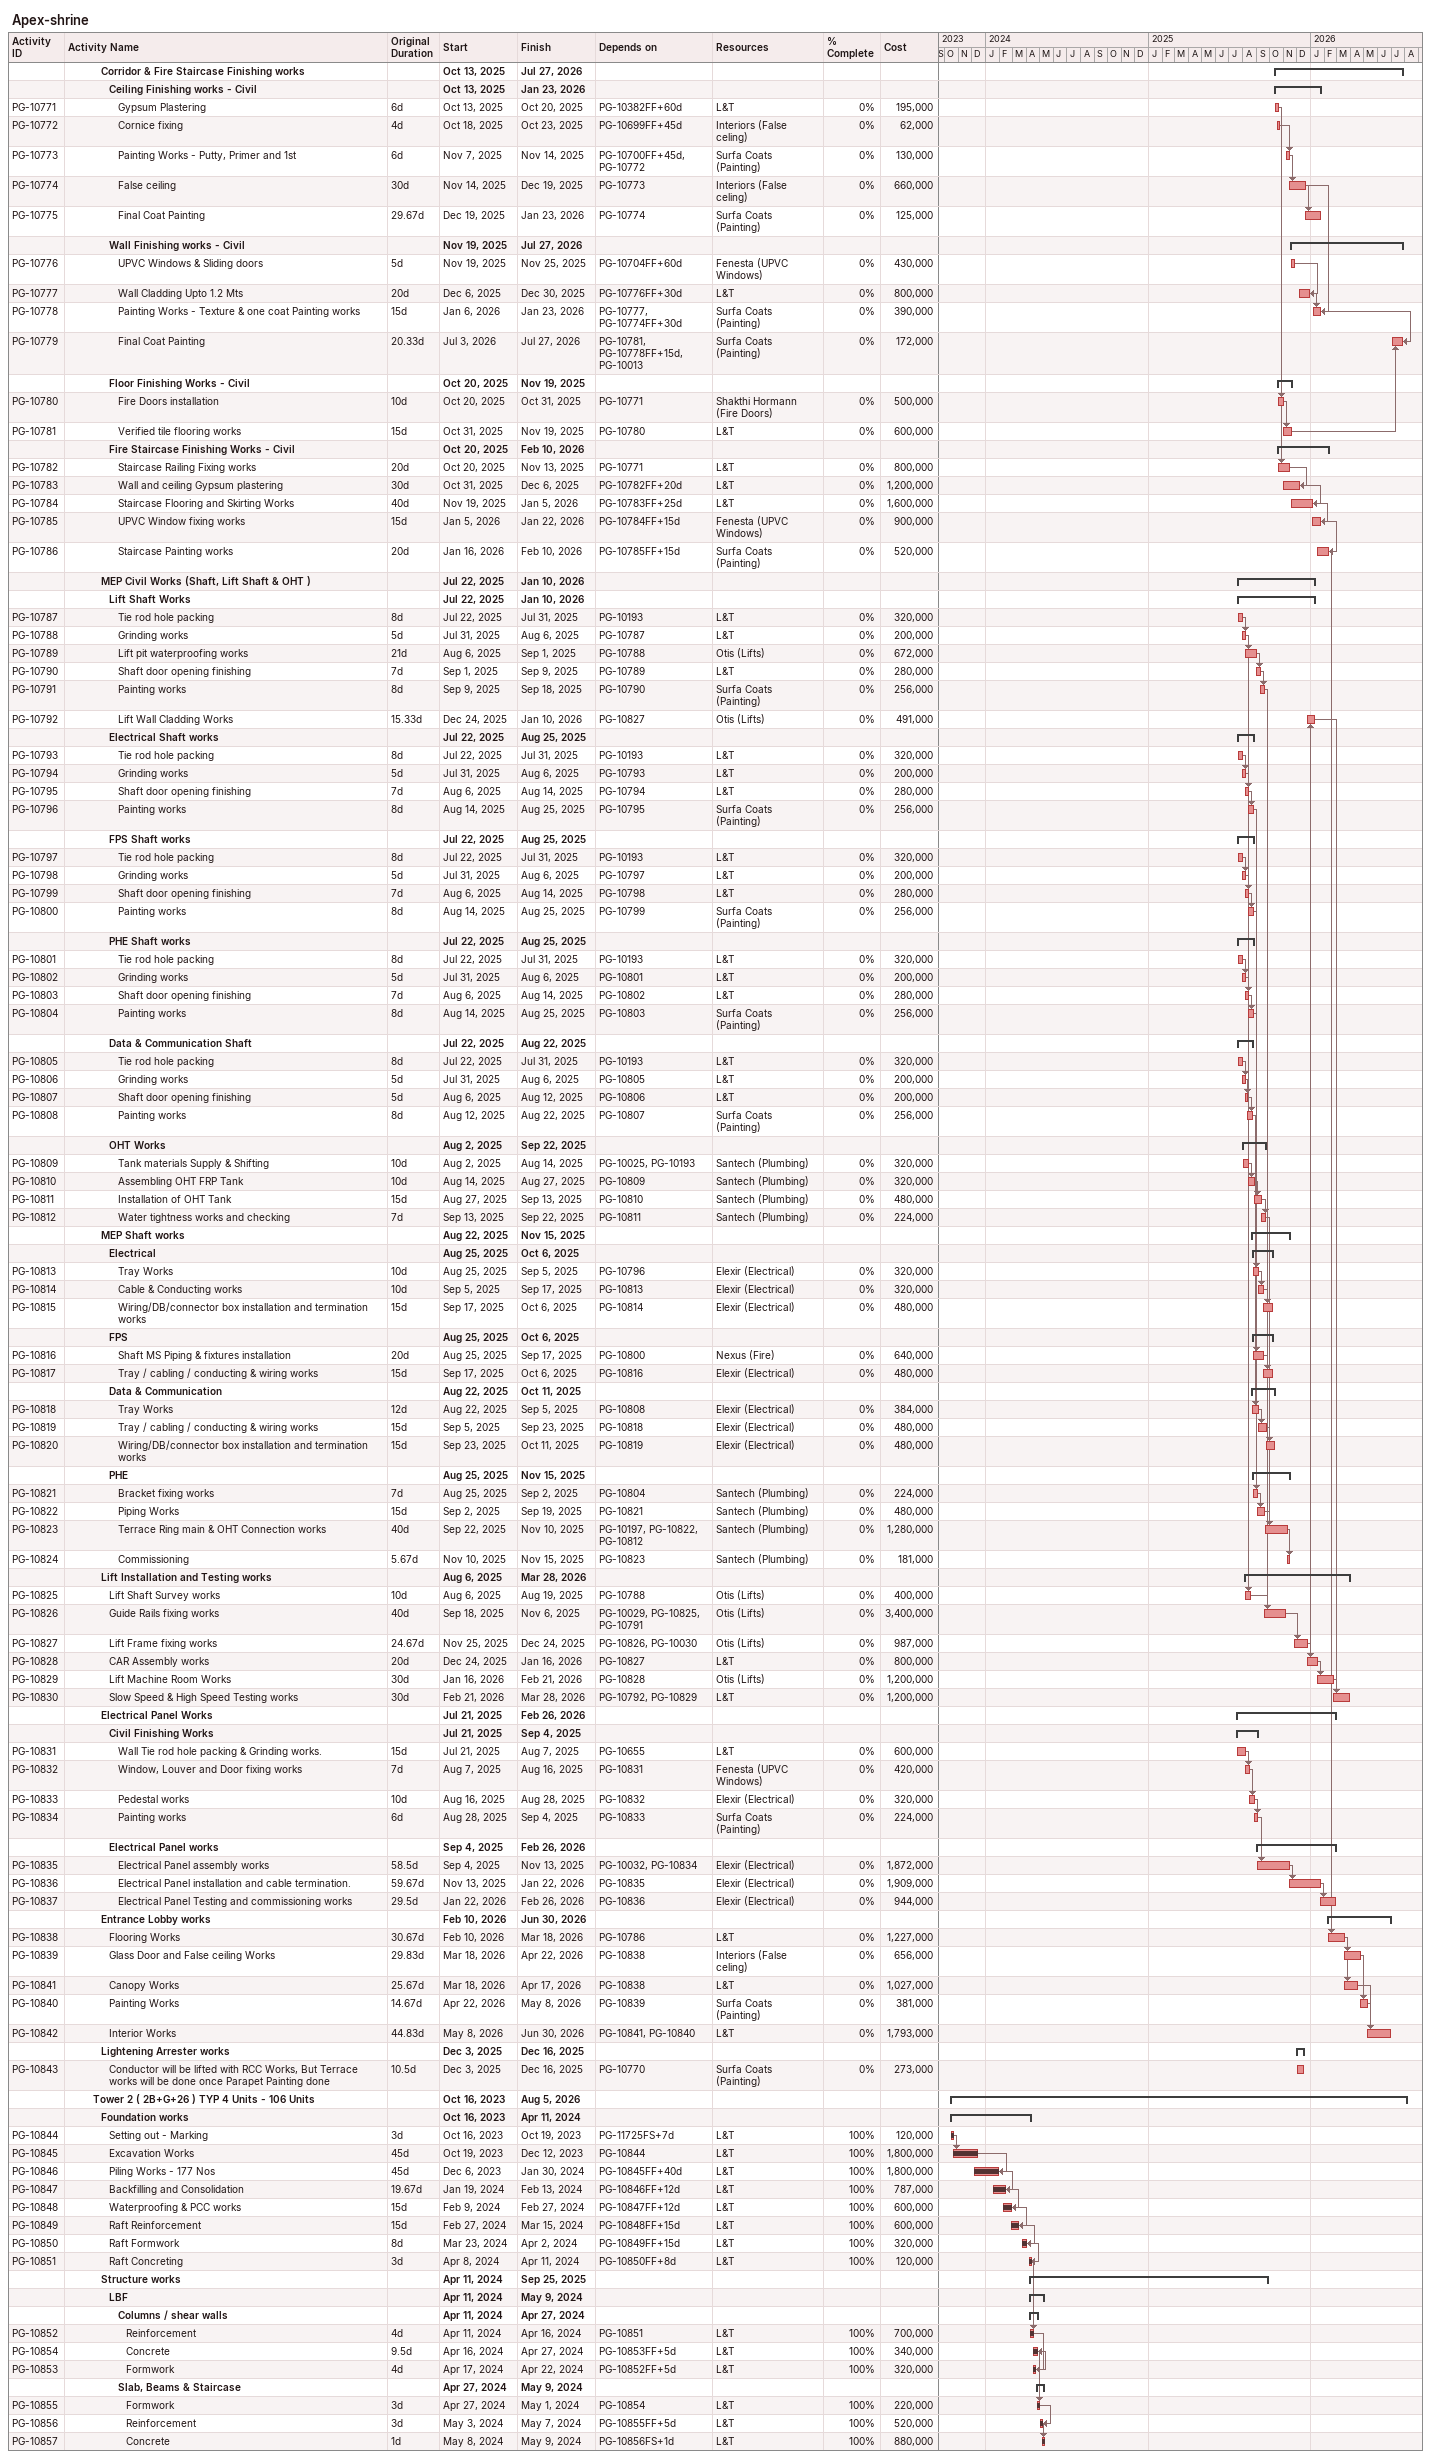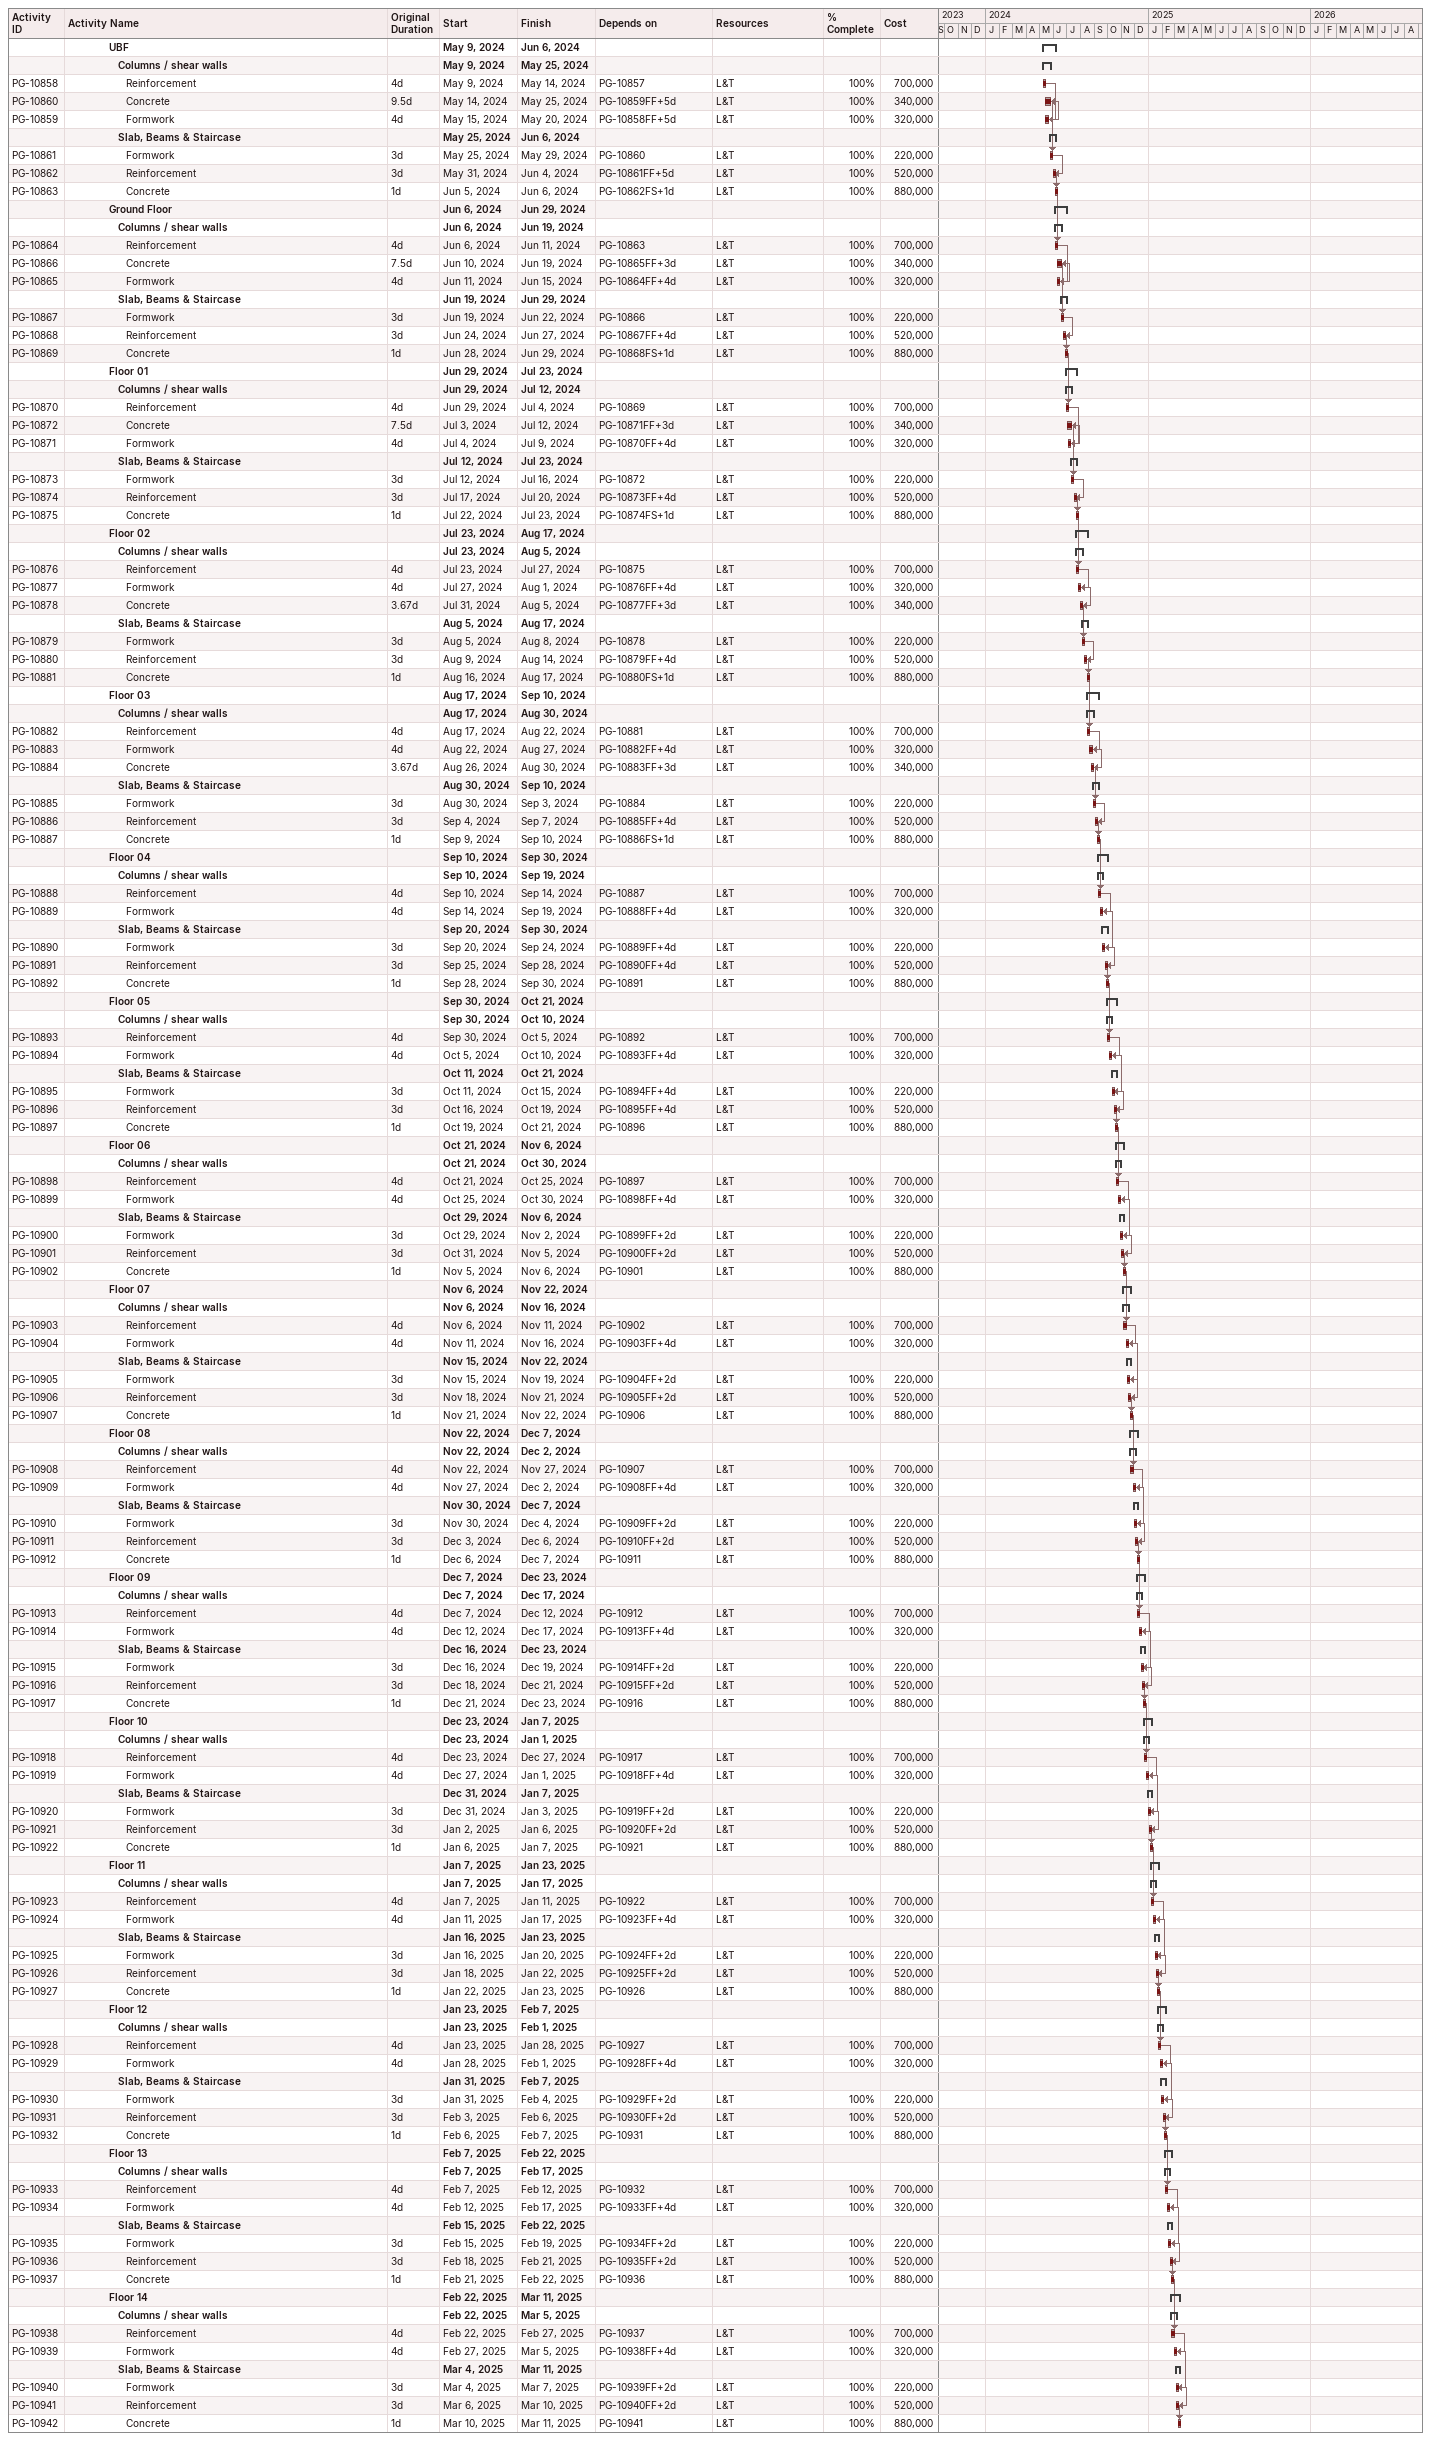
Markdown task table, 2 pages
Apex-shrine

| ID | Level | Task | Original duration | Start | Finish | Predecessors | Resources | % complete | Cost |
|---|---|---|---|---|---|---|---|---|---|
|  | 5 | **Corridor & Fire Staircase Finishing works** |  | 2025-10-13 | 2026-07-27 |  |  |  |  |
|  | 6 | **Ceiling Finishing works - Civil** |  | 2025-10-13 | 2026-01-23 |  |  |  |  |
| PG-10771 | 7 | Gypsum Plastering | 6d | 2025-10-13 | 2025-10-20 | PG-10382FF+60d | L&T | 0 | 195000 |
| PG-10772 | 7 | Cornice fixing | 4d | 2025-10-18 | 2025-10-23 | PG-10699FF+45d | Interiors (False celing) | 0 | 62000 |
| PG-10773 | 7 | Painting Works - Putty, Primer and 1st | 6d | 2025-11-07 | 2025-11-14 | PG-10700FF+45d, PG-10772 | Surfa Coats (Painting) | 0 | 130000 |
| PG-10774 | 7 | False ceiling | 30d | 2025-11-14 | 2025-12-19 | PG-10773 | Interiors (False celing) | 0 | 660000 |
| PG-10775 | 7 | Final Coat Painting | 29.67d | 2025-12-19 | 2026-01-23 | PG-10774 | Surfa Coats (Painting) | 0 | 125000 |
|  | 6 | **Wall Finishing works - Civil** |  | 2025-11-19 | 2026-07-27 |  |  |  |  |
| PG-10776 | 7 | UPVC Windows & Sliding doors | 5d | 2025-11-19 | 2025-11-25 | PG-10704FF+60d | Fenesta (UPVC Windows) | 0 | 430000 |
| PG-10777 | 7 | Wall Cladding Upto 1.2 Mts | 20d | 2025-12-06 | 2025-12-30 | PG-10776FF+30d | L&T | 0 | 800000 |
| PG-10778 | 7 | Painting Works - Texture & one coat Painting works | 15d | 2026-01-06 | 2026-01-23 | PG-10777, PG-10774FF+30d | Surfa Coats (Painting) | 0 | 390000 |
| PG-10779 | 7 | Final Coat Painting | 20.33d | 2026-07-03 | 2026-07-27 | PG-10781, PG-10778FF+15d, PG-10013 | Surfa Coats (Painting) | 0 | 172000 |
|  | 6 | **Floor Finishing Works - Civil** |  | 2025-10-20 | 2025-11-19 |  |  |  |  |
| PG-10780 | 7 | Fire Doors installation | 10d | 2025-10-20 | 2025-10-31 | PG-10771 | Shakthi Hormann (Fire Doors) | 0 | 500000 |
| PG-10781 | 7 | Verified tile flooring works | 15d | 2025-10-31 | 2025-11-19 | PG-10780 | L&T | 0 | 600000 |
|  | 6 | **Fire Staircase Finishing Works - Civil** |  | 2025-10-20 | 2026-02-10 |  |  |  |  |
| PG-10782 | 7 | Staircase Railing Fixing works | 20d | 2025-10-20 | 2025-11-13 | PG-10771 | L&T | 0 | 800000 |
| PG-10783 | 7 | Wall and ceiling Gypsum plastering | 30d | 2025-10-31 | 2025-12-06 | PG-10782FF+20d | L&T | 0 | 1200000 |
| PG-10784 | 7 | Staircase Flooring and Skirting Works | 40d | 2025-11-19 | 2026-01-05 | PG-10783FF+25d | L&T | 0 | 1600000 |
| PG-10785 | 7 | UPVC Window fixing works | 15d | 2026-01-05 | 2026-01-22 | PG-10784FF+15d | Fenesta (UPVC Windows) | 0 | 900000 |
| PG-10786 | 7 | Staircase Painting works | 20d | 2026-01-16 | 2026-02-10 | PG-10785FF+15d | Surfa Coats (Painting) | 0 | 520000 |
|  | 5 | **MEP Civil Works (Shaft, Lift Shaft & OHT )** |  | 2025-07-22 | 2026-01-10 |  |  |  |  |
|  | 6 | **Lift Shaft Works** |  | 2025-07-22 | 2026-01-10 |  |  |  |  |
| PG-10787 | 7 | Tie rod hole packing | 8d | 2025-07-22 | 2025-07-31 | PG-10193 | L&T | 0 | 320000 |
| PG-10788 | 7 | Grinding works | 5d | 2025-07-31 | 2025-08-06 | PG-10787 | L&T | 0 | 200000 |
| PG-10789 | 7 | Lift pit waterproofing works | 21d | 2025-08-06 | 2025-09-01 | PG-10788 | Otis (Lifts) | 0 | 672000 |
| PG-10790 | 7 | Shaft door opening finishing | 7d | 2025-09-01 | 2025-09-09 | PG-10789 | L&T | 0 | 280000 |
| PG-10791 | 7 | Painting works | 8d | 2025-09-09 | 2025-09-18 | PG-10790 | Surfa Coats (Painting) | 0 | 256000 |
| PG-10792 | 7 | Lift Wall Cladding Works | 15.33d | 2025-12-24 | 2026-01-10 | PG-10827 | Otis (Lifts) | 0 | 491000 |
|  | 6 | **Electrical Shaft works** |  | 2025-07-22 | 2025-08-25 |  |  |  |  |
| PG-10793 | 7 | Tie rod hole packing | 8d | 2025-07-22 | 2025-07-31 | PG-10193 | L&T | 0 | 320000 |
| PG-10794 | 7 | Grinding works | 5d | 2025-07-31 | 2025-08-06 | PG-10793 | L&T | 0 | 200000 |
| PG-10795 | 7 | Shaft door opening finishing | 7d | 2025-08-06 | 2025-08-14 | PG-10794 | L&T | 0 | 280000 |
| PG-10796 | 7 | Painting works | 8d | 2025-08-14 | 2025-08-25 | PG-10795 | Surfa Coats (Painting) | 0 | 256000 |
|  | 6 | **FPS Shaft works** |  | 2025-07-22 | 2025-08-25 |  |  |  |  |
| PG-10797 | 7 | Tie rod hole packing | 8d | 2025-07-22 | 2025-07-31 | PG-10193 | L&T | 0 | 320000 |
| PG-10798 | 7 | Grinding works | 5d | 2025-07-31 | 2025-08-06 | PG-10797 | L&T | 0 | 200000 |
| PG-10799 | 7 | Shaft door opening finishing | 7d | 2025-08-06 | 2025-08-14 | PG-10798 | L&T | 0 | 280000 |
| PG-10800 | 7 | Painting works | 8d | 2025-08-14 | 2025-08-25 | PG-10799 | Surfa Coats (Painting) | 0 | 256000 |
|  | 6 | **PHE Shaft works** |  | 2025-07-22 | 2025-08-25 |  |  |  |  |
| PG-10801 | 7 | Tie rod hole packing | 8d | 2025-07-22 | 2025-07-31 | PG-10193 | L&T | 0 | 320000 |
| PG-10802 | 7 | Grinding works | 5d | 2025-07-31 | 2025-08-06 | PG-10801 | L&T | 0 | 200000 |
| PG-10803 | 7 | Shaft door opening finishing | 7d | 2025-08-06 | 2025-08-14 | PG-10802 | L&T | 0 | 280000 |
| PG-10804 | 7 | Painting works | 8d | 2025-08-14 | 2025-08-25 | PG-10803 | Surfa Coats (Painting) | 0 | 256000 |
|  | 6 | **Data & Communication Shaft** |  | 2025-07-22 | 2025-08-22 |  |  |  |  |
| PG-10805 | 7 | Tie rod hole packing | 8d | 2025-07-22 | 2025-07-31 | PG-10193 | L&T | 0 | 320000 |
| PG-10806 | 7 | Grinding works | 5d | 2025-07-31 | 2025-08-06 | PG-10805 | L&T | 0 | 200000 |
| PG-10807 | 7 | Shaft door opening finishing | 5d | 2025-08-06 | 2025-08-12 | PG-10806 | L&T | 0 | 200000 |
| PG-10808 | 7 | Painting works | 8d | 2025-08-12 | 2025-08-22 | PG-10807 | Surfa Coats (Painting) | 0 | 256000 |
|  | 6 | **OHT Works** |  | 2025-08-02 | 2025-09-22 |  |  |  |  |
| PG-10809 | 7 | Tank materials Supply & Shifting | 10d | 2025-08-02 | 2025-08-14 | PG-10025, PG-10193 | Santech (Plumbing) | 0 | 320000 |
| PG-10810 | 7 | Assembling OHT FRP Tank | 10d | 2025-08-14 | 2025-08-27 | PG-10809 | Santech (Plumbing) | 0 | 320000 |
| PG-10811 | 7 | Installation of OHT Tank | 15d | 2025-08-27 | 2025-09-13 | PG-10810 | Santech (Plumbing) | 0 | 480000 |
| PG-10812 | 7 | Water tightness works and checking | 7d | 2025-09-13 | 2025-09-22 | PG-10811 | Santech (Plumbing) | 0 | 224000 |
|  | 5 | **MEP Shaft works** |  | 2025-08-22 | 2025-11-15 |  |  |  |  |
|  | 6 | **Electrical** |  | 2025-08-25 | 2025-10-06 |  |  |  |  |
| PG-10813 | 7 | Tray Works | 10d | 2025-08-25 | 2025-09-05 | PG-10796 | Elexir (Electrical) | 0 | 320000 |
| PG-10814 | 7 | Cable & Conducting works | 10d | 2025-09-05 | 2025-09-17 | PG-10813 | Elexir (Electrical) | 0 | 320000 |
| PG-10815 | 7 | Wiring/DB/connector box installation and termination works | 15d | 2025-09-17 | 2025-10-06 | PG-10814 | Elexir (Electrical) | 0 | 480000 |
|  | 6 | **FPS** |  | 2025-08-25 | 2025-10-06 |  |  |  |  |
| PG-10816 | 7 | Shaft MS Piping & fixtures installation | 20d | 2025-08-25 | 2025-09-17 | PG-10800 | Nexus (Fire) | 0 | 640000 |
| PG-10817 | 7 | Tray / cabling / conducting & wiring works | 15d | 2025-09-17 | 2025-10-06 | PG-10816 | Elexir (Electrical) | 0 | 480000 |
|  | 6 | **Data & Communication** |  | 2025-08-22 | 2025-10-11 |  |  |  |  |
| PG-10818 | 7 | Tray Works | 12d | 2025-08-22 | 2025-09-05 | PG-10808 | Elexir (Electrical) | 0 | 384000 |
| PG-10819 | 7 | Tray / cabling / conducting & wiring works | 15d | 2025-09-05 | 2025-09-23 | PG-10818 | Elexir (Electrical) | 0 | 480000 |
| PG-10820 | 7 | Wiring/DB/connector box installation and termination works | 15d | 2025-09-23 | 2025-10-11 | PG-10819 | Elexir (Electrical) | 0 | 480000 |
|  | 6 | **PHE** |  | 2025-08-25 | 2025-11-15 |  |  |  |  |
| PG-10821 | 7 | Bracket fixing works | 7d | 2025-08-25 | 2025-09-02 | PG-10804 | Santech (Plumbing) | 0 | 224000 |
| PG-10822 | 7 | Piping Works | 15d | 2025-09-02 | 2025-09-19 | PG-10821 | Santech (Plumbing) | 0 | 480000 |
| PG-10823 | 7 | Terrace Ring main & OHT Connection works | 40d | 2025-09-22 | 2025-11-10 | PG-10197, PG-10822, PG-10812 | Santech (Plumbing) | 0 | 1280000 |
| PG-10824 | 7 | Commissioning | 5.67d | 2025-11-10 | 2025-11-15 | PG-10823 | Santech (Plumbing) | 0 | 181000 |
|  | 5 | **Lift Installation and Testing works** |  | 2025-08-06 | 2026-03-28 |  |  |  |  |
| PG-10825 | 6 | Lift Shaft Survey works | 10d | 2025-08-06 | 2025-08-19 | PG-10788 | Otis (Lifts) | 0 | 400000 |
| PG-10826 | 6 | Guide Rails fixing works | 40d | 2025-09-18 | 2025-11-06 | PG-10029, PG-10825, PG-10791 | Otis (Lifts) | 0 | 3400000 |
| PG-10827 | 6 | Lift Frame fixing works | 24.67d | 2025-11-25 | 2025-12-24 | PG-10826, PG-10030 | Otis (Lifts) | 0 | 987000 |
| PG-10828 | 6 | CAR Assembly works | 20d | 2025-12-24 | 2026-01-16 | PG-10827 | L&T | 0 | 800000 |
| PG-10829 | 6 | Lift Machine Room Works | 30d | 2026-01-16 | 2026-02-21 | PG-10828 | Otis (Lifts) | 0 | 1200000 |
| PG-10830 | 6 | Slow Speed & High Speed Testing works | 30d | 2026-02-21 | 2026-03-28 | PG-10792, PG-10829 | L&T | 0 | 1200000 |
|  | 5 | **Electrical Panel Works** |  | 2025-07-21 | 2026-02-26 |  |  |  |  |
|  | 6 | **Civil Finishing Works** |  | 2025-07-21 | 2025-09-04 |  |  |  |  |
| PG-10831 | 7 | Wall Tie rod hole packing & Grinding works. | 15d | 2025-07-21 | 2025-08-07 | PG-10655 | L&T | 0 | 600000 |
| PG-10832 | 7 | Window, Louver and Door fixing works | 7d | 2025-08-07 | 2025-08-16 | PG-10831 | Fenesta (UPVC Windows) | 0 | 420000 |
| PG-10833 | 7 | Pedestal works | 10d | 2025-08-16 | 2025-08-28 | PG-10832 | Elexir (Electrical) | 0 | 320000 |
| PG-10834 | 7 | Painting works | 6d | 2025-08-28 | 2025-09-04 | PG-10833 | Surfa Coats (Painting) | 0 | 224000 |
|  | 6 | **Electrical Panel works** |  | 2025-09-04 | 2026-02-26 |  |  |  |  |
| PG-10835 | 7 | Electrical Panel assembly works | 58.5d | 2025-09-04 | 2025-11-13 | PG-10032, PG-10834 | Elexir (Electrical) | 0 | 1872000 |
| PG-10836 | 7 | Electrical Panel installation and cable termination. | 59.67d | 2025-11-13 | 2026-01-22 | PG-10835 | Elexir (Electrical) | 0 | 1909000 |
| PG-10837 | 7 | Electrical Panel Testing and commissioning works | 29.5d | 2026-01-22 | 2026-02-26 | PG-10836 | Elexir (Electrical) | 0 | 944000 |
|  | 5 | **Entrance Lobby works** |  | 2026-02-10 | 2026-06-30 |  |  |  |  |
| PG-10838 | 6 | Flooring Works | 30.67d | 2026-02-10 | 2026-03-18 | PG-10786 | L&T | 0 | 1227000 |
| PG-10839 | 6 | Glass Door and False ceiling Works | 29.83d | 2026-03-18 | 2026-04-22 | PG-10838 | Interiors (False celing) | 0 | 656000 |
| PG-10841 | 6 | Canopy Works | 25.67d | 2026-03-18 | 2026-04-17 | PG-10838 | L&T | 0 | 1027000 |
| PG-10840 | 6 | Painting Works | 14.67d | 2026-04-22 | 2026-05-08 | PG-10839 | Surfa Coats (Painting) | 0 | 381000 |
| PG-10842 | 6 | Interior Works | 44.83d | 2026-05-08 | 2026-06-30 | PG-10841, PG-10840 | L&T | 0 | 1793000 |
|  | 5 | **Lightening Arrester works** |  | 2025-12-03 | 2025-12-16 |  |  |  |  |
| PG-10843 | 6 | Conductor will be lifted with RCC Works, But Terrace works will be done once Parapet Painting done | 10.5d | 2025-12-03 | 2025-12-16 | PG-10770 | Surfa Coats (Painting) | 0 | 273000 |
|  | 4 | **Tower 2 ( 2B+G+26 ) TYP 4 Units - 106 Units** |  | 2023-10-16 | 2026-08-05 |  |  |  |  |
|  | 5 | **Foundation works** |  | 2023-10-16 | 2024-04-11 |  |  |  |  |
| PG-10844 | 6 | Setting out - Marking | 3d | 2023-10-16 | 2023-10-19 | PG-11725FS+7d | L&T | 100 | 120000 |
| PG-10845 | 6 | Excavation Works | 45d | 2023-10-19 | 2023-12-12 | PG-10844 | L&T | 100 | 1800000 |
| PG-10846 | 6 | Piling Works - 177 Nos | 45d | 2023-12-06 | 2024-01-30 | PG-10845FF+40d | L&T | 100 | 1800000 |
| PG-10847 | 6 | Backfilling and Consolidation | 19.67d | 2024-01-19 | 2024-02-13 | PG-10846FF+12d | L&T | 100 | 787000 |
| PG-10848 | 6 | Waterproofing & PCC works | 15d | 2024-02-09 | 2024-02-27 | PG-10847FF+12d | L&T | 100 | 600000 |
| PG-10849 | 6 | Raft Reinforcement | 15d | 2024-02-27 | 2024-03-15 | PG-10848FF+15d | L&T | 100 | 600000 |
| PG-10850 | 6 | Raft Formwork | 8d | 2024-03-23 | 2024-04-02 | PG-10849FF+15d | L&T | 100 | 320000 |
| PG-10851 | 6 | Raft Concreting | 3d | 2024-04-08 | 2024-04-11 | PG-10850FF+8d | L&T | 100 | 120000 |
|  | 5 | **Structure works** |  | 2024-04-11 | 2025-09-25 |  |  |  |  |
|  | 6 | **LBF** |  | 2024-04-11 | 2024-05-09 |  |  |  |  |
|  | 7 | **Columns / shear walls** |  | 2024-04-11 | 2024-04-27 |  |  |  |  |
| PG-10852 | 8 | Reinforcement | 4d | 2024-04-11 | 2024-04-16 | PG-10851 | L&T | 100 | 700000 |
| PG-10854 | 8 | Concrete | 9.5d | 2024-04-16 | 2024-04-27 | PG-10853FF+5d | L&T | 100 | 340000 |
| PG-10853 | 8 | Formwork | 4d | 2024-04-17 | 2024-04-22 | PG-10852FF+5d | L&T | 100 | 320000 |
|  | 7 | **Slab, Beams & Staircase** |  | 2024-04-27 | 2024-05-09 |  |  |  |  |
| PG-10855 | 8 | Formwork | 3d | 2024-04-27 | 2024-05-01 | PG-10854 | L&T | 100 | 220000 |
| PG-10856 | 8 | Reinforcement | 3d | 2024-05-03 | 2024-05-07 | PG-10855FF+5d | L&T | 100 | 520000 |
| PG-10857 | 8 | Concrete | 1d | 2024-05-08 | 2024-05-09 | PG-10856FS+1d | L&T | 100 | 880000 |
|  | 6 | **UBF** |  | 2024-05-09 | 2024-06-06 |  |  |  |  |
|  | 7 | **Columns / shear walls** |  | 2024-05-09 | 2024-05-25 |  |  |  |  |
| PG-10858 | 8 | Reinforcement | 4d | 2024-05-09 | 2024-05-14 | PG-10857 | L&T | 100 | 700000 |
| PG-10860 | 8 | Concrete | 9.5d | 2024-05-14 | 2024-05-25 | PG-10859FF+5d | L&T | 100 | 340000 |
| PG-10859 | 8 | Formwork | 4d | 2024-05-15 | 2024-05-20 | PG-10858FF+5d | L&T | 100 | 320000 |
|  | 7 | **Slab, Beams & Staircase** |  | 2024-05-25 | 2024-06-06 |  |  |  |  |
| PG-10861 | 8 | Formwork | 3d | 2024-05-25 | 2024-05-29 | PG-10860 | L&T | 100 | 220000 |
| PG-10862 | 8 | Reinforcement | 3d | 2024-05-31 | 2024-06-04 | PG-10861FF+5d | L&T | 100 | 520000 |
| PG-10863 | 8 | Concrete | 1d | 2024-06-05 | 2024-06-06 | PG-10862FS+1d | L&T | 100 | 880000 |
|  | 6 | **Ground Floor** |  | 2024-06-06 | 2024-06-29 |  |  |  |  |
|  | 7 | **Columns / shear walls** |  | 2024-06-06 | 2024-06-19 |  |  |  |  |
| PG-10864 | 8 | Reinforcement | 4d | 2024-06-06 | 2024-06-11 | PG-10863 | L&T | 100 | 700000 |
| PG-10866 | 8 | Concrete | 7.5d | 2024-06-10 | 2024-06-19 | PG-10865FF+3d | L&T | 100 | 340000 |
| PG-10865 | 8 | Formwork | 4d | 2024-06-11 | 2024-06-15 | PG-10864FF+4d | L&T | 100 | 320000 |
|  | 7 | **Slab, Beams & Staircase** |  | 2024-06-19 | 2024-06-29 |  |  |  |  |
| PG-10867 | 8 | Formwork | 3d | 2024-06-19 | 2024-06-22 | PG-10866 | L&T | 100 | 220000 |
| PG-10868 | 8 | Reinforcement | 3d | 2024-06-24 | 2024-06-27 | PG-10867FF+4d | L&T | 100 | 520000 |
| PG-10869 | 8 | Concrete | 1d | 2024-06-28 | 2024-06-29 | PG-10868FS+1d | L&T | 100 | 880000 |
|  | 6 | **Floor 01** |  | 2024-06-29 | 2024-07-23 |  |  |  |  |
|  | 7 | **Columns / shear walls** |  | 2024-06-29 | 2024-07-12 |  |  |  |  |
| PG-10870 | 8 | Reinforcement | 4d | 2024-06-29 | 2024-07-04 | PG-10869 | L&T | 100 | 700000 |
| PG-10872 | 8 | Concrete | 7.5d | 2024-07-03 | 2024-07-12 | PG-10871FF+3d | L&T | 100 | 340000 |
| PG-10871 | 8 | Formwork | 4d | 2024-07-04 | 2024-07-09 | PG-10870FF+4d | L&T | 100 | 320000 |
|  | 7 | **Slab, Beams & Staircase** |  | 2024-07-12 | 2024-07-23 |  |  |  |  |
| PG-10873 | 8 | Formwork | 3d | 2024-07-12 | 2024-07-16 | PG-10872 | L&T | 100 | 220000 |
| PG-10874 | 8 | Reinforcement | 3d | 2024-07-17 | 2024-07-20 | PG-10873FF+4d | L&T | 100 | 520000 |
| PG-10875 | 8 | Concrete | 1d | 2024-07-22 | 2024-07-23 | PG-10874FS+1d | L&T | 100 | 880000 |
|  | 6 | **Floor 02** |  | 2024-07-23 | 2024-08-17 |  |  |  |  |
|  | 7 | **Columns / shear walls** |  | 2024-07-23 | 2024-08-05 |  |  |  |  |
| PG-10876 | 8 | Reinforcement | 4d | 2024-07-23 | 2024-07-27 | PG-10875 | L&T | 100 | 700000 |
| PG-10877 | 8 | Formwork | 4d | 2024-07-27 | 2024-08-01 | PG-10876FF+4d | L&T | 100 | 320000 |
| PG-10878 | 8 | Concrete | 3.67d | 2024-07-31 | 2024-08-05 | PG-10877FF+3d | L&T | 100 | 340000 |
|  | 7 | **Slab, Beams & Staircase** |  | 2024-08-05 | 2024-08-17 |  |  |  |  |
| PG-10879 | 8 | Formwork | 3d | 2024-08-05 | 2024-08-08 | PG-10878 | L&T | 100 | 220000 |
| PG-10880 | 8 | Reinforcement | 3d | 2024-08-09 | 2024-08-14 | PG-10879FF+4d | L&T | 100 | 520000 |
| PG-10881 | 8 | Concrete | 1d | 2024-08-16 | 2024-08-17 | PG-10880FS+1d | L&T | 100 | 880000 |
|  | 6 | **Floor 03** |  | 2024-08-17 | 2024-09-10 |  |  |  |  |
|  | 7 | **Columns / shear walls** |  | 2024-08-17 | 2024-08-30 |  |  |  |  |
| PG-10882 | 8 | Reinforcement | 4d | 2024-08-17 | 2024-08-22 | PG-10881 | L&T | 100 | 700000 |
| PG-10883 | 8 | Formwork | 4d | 2024-08-22 | 2024-08-27 | PG-10882FF+4d | L&T | 100 | 320000 |
| PG-10884 | 8 | Concrete | 3.67d | 2024-08-26 | 2024-08-30 | PG-10883FF+3d | L&T | 100 | 340000 |
|  | 7 | **Slab, Beams & Staircase** |  | 2024-08-30 | 2024-09-10 |  |  |  |  |
| PG-10885 | 8 | Formwork | 3d | 2024-08-30 | 2024-09-03 | PG-10884 | L&T | 100 | 220000 |
| PG-10886 | 8 | Reinforcement | 3d | 2024-09-04 | 2024-09-07 | PG-10885FF+4d | L&T | 100 | 520000 |
| PG-10887 | 8 | Concrete | 1d | 2024-09-09 | 2024-09-10 | PG-10886FS+1d | L&T | 100 | 880000 |
|  | 6 | **Floor 04** |  | 2024-09-10 | 2024-09-30 |  |  |  |  |
|  | 7 | **Columns / shear walls** |  | 2024-09-10 | 2024-09-19 |  |  |  |  |
| PG-10888 | 8 | Reinforcement | 4d | 2024-09-10 | 2024-09-14 | PG-10887 | L&T | 100 | 700000 |
| PG-10889 | 8 | Formwork | 4d | 2024-09-14 | 2024-09-19 | PG-10888FF+4d | L&T | 100 | 320000 |
|  | 7 | **Slab, Beams & Staircase** |  | 2024-09-20 | 2024-09-30 |  |  |  |  |
| PG-10890 | 8 | Formwork | 3d | 2024-09-20 | 2024-09-24 | PG-10889FF+4d | L&T | 100 | 220000 |
| PG-10891 | 8 | Reinforcement | 3d | 2024-09-25 | 2024-09-28 | PG-10890FF+4d | L&T | 100 | 520000 |
| PG-10892 | 8 | Concrete | 1d | 2024-09-28 | 2024-09-30 | PG-10891 | L&T | 100 | 880000 |
|  | 6 | **Floor 05** |  | 2024-09-30 | 2024-10-21 |  |  |  |  |
|  | 7 | **Columns / shear walls** |  | 2024-09-30 | 2024-10-10 |  |  |  |  |
| PG-10893 | 8 | Reinforcement | 4d | 2024-09-30 | 2024-10-05 | PG-10892 | L&T | 100 | 700000 |
| PG-10894 | 8 | Formwork | 4d | 2024-10-05 | 2024-10-10 | PG-10893FF+4d | L&T | 100 | 320000 |
|  | 7 | **Slab, Beams & Staircase** |  | 2024-10-11 | 2024-10-21 |  |  |  |  |
| PG-10895 | 8 | Formwork | 3d | 2024-10-11 | 2024-10-15 | PG-10894FF+4d | L&T | 100 | 220000 |
| PG-10896 | 8 | Reinforcement | 3d | 2024-10-16 | 2024-10-19 | PG-10895FF+4d | L&T | 100 | 520000 |
| PG-10897 | 8 | Concrete | 1d | 2024-10-19 | 2024-10-21 | PG-10896 | L&T | 100 | 880000 |
|  | 6 | **Floor 06** |  | 2024-10-21 | 2024-11-06 |  |  |  |  |
|  | 7 | **Columns / shear walls** |  | 2024-10-21 | 2024-10-30 |  |  |  |  |
| PG-10898 | 8 | Reinforcement | 4d | 2024-10-21 | 2024-10-25 | PG-10897 | L&T | 100 | 700000 |
| PG-10899 | 8 | Formwork | 4d | 2024-10-25 | 2024-10-30 | PG-10898FF+4d | L&T | 100 | 320000 |
|  | 7 | **Slab, Beams & Staircase** |  | 2024-10-29 | 2024-11-06 |  |  |  |  |
| PG-10900 | 8 | Formwork | 3d | 2024-10-29 | 2024-11-02 | PG-10899FF+2d | L&T | 100 | 220000 |
| PG-10901 | 8 | Reinforcement | 3d | 2024-10-31 | 2024-11-05 | PG-10900FF+2d | L&T | 100 | 520000 |
| PG-10902 | 8 | Concrete | 1d | 2024-11-05 | 2024-11-06 | PG-10901 | L&T | 100 | 880000 |
|  | 6 | **Floor 07** |  | 2024-11-06 | 2024-11-22 |  |  |  |  |
|  | 7 | **Columns / shear walls** |  | 2024-11-06 | 2024-11-16 |  |  |  |  |
| PG-10903 | 8 | Reinforcement | 4d | 2024-11-06 | 2024-11-11 | PG-10902 | L&T | 100 | 700000 |
| PG-10904 | 8 | Formwork | 4d | 2024-11-11 | 2024-11-16 | PG-10903FF+4d | L&T | 100 | 320000 |
|  | 7 | **Slab, Beams & Staircase** |  | 2024-11-15 | 2024-11-22 |  |  |  |  |
| PG-10905 | 8 | Formwork | 3d | 2024-11-15 | 2024-11-19 | PG-10904FF+2d | L&T | 100 | 220000 |
| PG-10906 | 8 | Reinforcement | 3d | 2024-11-18 | 2024-11-21 | PG-10905FF+2d | L&T | 100 | 520000 |
| PG-10907 | 8 | Concrete | 1d | 2024-11-21 | 2024-11-22 | PG-10906 | L&T | 100 | 880000 |
|  | 6 | **Floor 08** |  | 2024-11-22 | 2024-12-07 |  |  |  |  |
|  | 7 | **Columns / shear walls** |  | 2024-11-22 | 2024-12-02 |  |  |  |  |
| PG-10908 | 8 | Reinforcement | 4d | 2024-11-22 | 2024-11-27 | PG-10907 | L&T | 100 | 700000 |
| PG-10909 | 8 | Formwork | 4d | 2024-11-27 | 2024-12-02 | PG-10908FF+4d | L&T | 100 | 320000 |
|  | 7 | **Slab, Beams & Staircase** |  | 2024-11-30 | 2024-12-07 |  |  |  |  |
| PG-10910 | 8 | Formwork | 3d | 2024-11-30 | 2024-12-04 | PG-10909FF+2d | L&T | 100 | 220000 |
| PG-10911 | 8 | Reinforcement | 3d | 2024-12-03 | 2024-12-06 | PG-10910FF+2d | L&T | 100 | 520000 |
| PG-10912 | 8 | Concrete | 1d | 2024-12-06 | 2024-12-07 | PG-10911 | L&T | 100 | 880000 |
|  | 6 | **Floor 09** |  | 2024-12-07 | 2024-12-23 |  |  |  |  |
|  | 7 | **Columns / shear walls** |  | 2024-12-07 | 2024-12-17 |  |  |  |  |
| PG-10913 | 8 | Reinforcement | 4d | 2024-12-07 | 2024-12-12 | PG-10912 | L&T | 100 | 700000 |
| PG-10914 | 8 | Formwork | 4d | 2024-12-12 | 2024-12-17 | PG-10913FF+4d | L&T | 100 | 320000 |
|  | 7 | **Slab, Beams & Staircase** |  | 2024-12-16 | 2024-12-23 |  |  |  |  |
| PG-10915 | 8 | Formwork | 3d | 2024-12-16 | 2024-12-19 | PG-10914FF+2d | L&T | 100 | 220000 |
| PG-10916 | 8 | Reinforcement | 3d | 2024-12-18 | 2024-12-21 | PG-10915FF+2d | L&T | 100 | 520000 |
| PG-10917 | 8 | Concrete | 1d | 2024-12-21 | 2024-12-23 | PG-10916 | L&T | 100 | 880000 |
|  | 6 | **Floor 10** |  | 2024-12-23 | 2025-01-07 |  |  |  |  |
|  | 7 | **Columns / shear walls** |  | 2024-12-23 | 2025-01-01 |  |  |  |  |
| PG-10918 | 8 | Reinforcement | 4d | 2024-12-23 | 2024-12-27 | PG-10917 | L&T | 100 | 700000 |
| PG-10919 | 8 | Formwork | 4d | 2024-12-27 | 2025-01-01 | PG-10918FF+4d | L&T | 100 | 320000 |
|  | 7 | **Slab, Beams & Staircase** |  | 2024-12-31 | 2025-01-07 |  |  |  |  |
| PG-10920 | 8 | Formwork | 3d | 2024-12-31 | 2025-01-03 | PG-10919FF+2d | L&T | 100 | 220000 |
| PG-10921 | 8 | Reinforcement | 3d | 2025-01-02 | 2025-01-06 | PG-10920FF+2d | L&T | 100 | 520000 |
| PG-10922 | 8 | Concrete | 1d | 2025-01-06 | 2025-01-07 | PG-10921 | L&T | 100 | 880000 |
|  | 6 | **Floor 11** |  | 2025-01-07 | 2025-01-23 |  |  |  |  |
|  | 7 | **Columns / shear walls** |  | 2025-01-07 | 2025-01-17 |  |  |  |  |
| PG-10923 | 8 | Reinforcement | 4d | 2025-01-07 | 2025-01-11 | PG-10922 | L&T | 100 | 700000 |
| PG-10924 | 8 | Formwork | 4d | 2025-01-11 | 2025-01-17 | PG-10923FF+4d | L&T | 100 | 320000 |
|  | 7 | **Slab, Beams & Staircase** |  | 2025-01-16 | 2025-01-23 |  |  |  |  |
| PG-10925 | 8 | Formwork | 3d | 2025-01-16 | 2025-01-20 | PG-10924FF+2d | L&T | 100 | 220000 |
| PG-10926 | 8 | Reinforcement | 3d | 2025-01-18 | 2025-01-22 | PG-10925FF+2d | L&T | 100 | 520000 |
| PG-10927 | 8 | Concrete | 1d | 2025-01-22 | 2025-01-23 | PG-10926 | L&T | 100 | 880000 |
|  | 6 | **Floor 12** |  | 2025-01-23 | 2025-02-07 |  |  |  |  |
|  | 7 | **Columns / shear walls** |  | 2025-01-23 | 2025-02-01 |  |  |  |  |
| PG-10928 | 8 | Reinforcement | 4d | 2025-01-23 | 2025-01-28 | PG-10927 | L&T | 100 | 700000 |
| PG-10929 | 8 | Formwork | 4d | 2025-01-28 | 2025-02-01 | PG-10928FF+4d | L&T | 100 | 320000 |
|  | 7 | **Slab, Beams & Staircase** |  | 2025-01-31 | 2025-02-07 |  |  |  |  |
| PG-10930 | 8 | Formwork | 3d | 2025-01-31 | 2025-02-04 | PG-10929FF+2d | L&T | 100 | 220000 |
| PG-10931 | 8 | Reinforcement | 3d | 2025-02-03 | 2025-02-06 | PG-10930FF+2d | L&T | 100 | 520000 |
| PG-10932 | 8 | Concrete | 1d | 2025-02-06 | 2025-02-07 | PG-10931 | L&T | 100 | 880000 |
|  | 6 | **Floor 13** |  | 2025-02-07 | 2025-02-22 |  |  |  |  |
|  | 7 | **Columns / shear walls** |  | 2025-02-07 | 2025-02-17 |  |  |  |  |
| PG-10933 | 8 | Reinforcement | 4d | 2025-02-07 | 2025-02-12 | PG-10932 | L&T | 100 | 700000 |
| PG-10934 | 8 | Formwork | 4d | 2025-02-12 | 2025-02-17 | PG-10933FF+4d | L&T | 100 | 320000 |
|  | 7 | **Slab, Beams & Staircase** |  | 2025-02-15 | 2025-02-22 |  |  |  |  |
| PG-10935 | 8 | Formwork | 3d | 2025-02-15 | 2025-02-19 | PG-10934FF+2d | L&T | 100 | 220000 |
| PG-10936 | 8 | Reinforcement | 3d | 2025-02-18 | 2025-02-21 | PG-10935FF+2d | L&T | 100 | 520000 |
| PG-10937 | 8 | Concrete | 1d | 2025-02-21 | 2025-02-22 | PG-10936 | L&T | 100 | 880000 |
|  | 6 | **Floor 14** |  | 2025-02-22 | 2025-03-11 |  |  |  |  |
|  | 7 | **Columns / shear walls** |  | 2025-02-22 | 2025-03-05 |  |  |  |  |
| PG-10938 | 8 | Reinforcement | 4d | 2025-02-22 | 2025-02-27 | PG-10937 | L&T | 100 | 700000 |
| PG-10939 | 8 | Formwork | 4d | 2025-02-27 | 2025-03-05 | PG-10938FF+4d | L&T | 100 | 320000 |
|  | 7 | **Slab, Beams & Staircase** |  | 2025-03-04 | 2025-03-11 |  |  |  |  |
| PG-10940 | 8 | Formwork | 3d | 2025-03-04 | 2025-03-07 | PG-10939FF+2d | L&T | 100 | 220000 |
| PG-10941 | 8 | Reinforcement | 3d | 2025-03-06 | 2025-03-10 | PG-10940FF+2d | L&T | 100 | 520000 |
| PG-10942 | 8 | Concrete | 1d | 2025-03-10 | 2025-03-11 | PG-10941 | L&T | 100 | 880000 |
